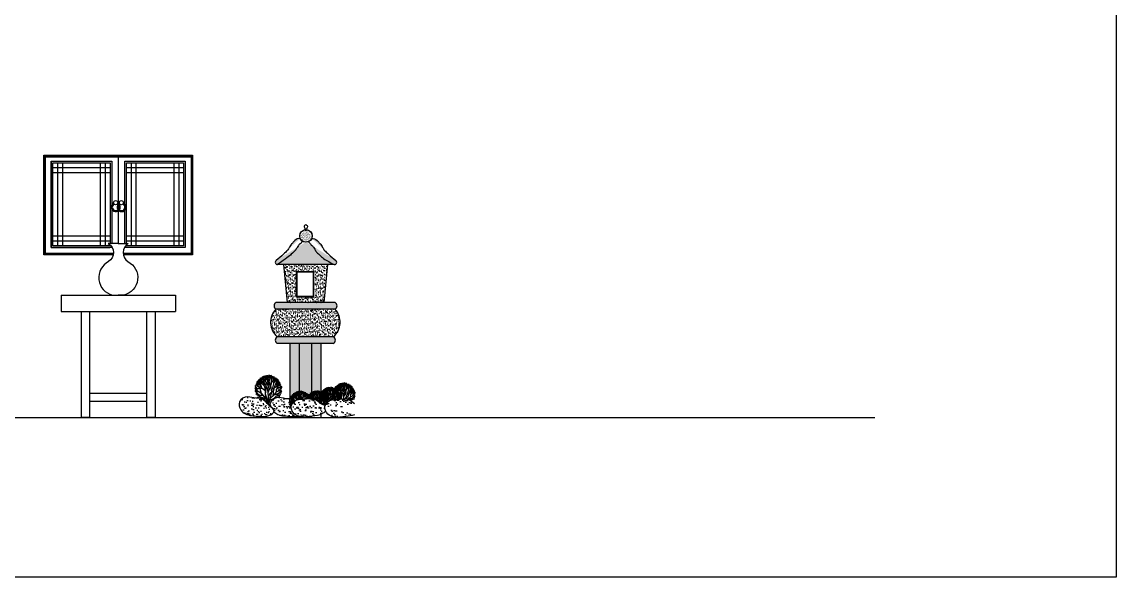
# Model space of a CAD drawing. Header units: inches. Extents: x -1249499 to 290957, y -589671 to 1013543.
# Drawn here: x -924129 to -917435, y 299738 to 303137 of the extents above; entities that cross this region are included whole.
import ezdxf

# ---------------------------------------------------------------- set-up
doc = ezdxf.new("R2010")
doc.units = ezdxf.units.IN
doc.header["$MEASUREMENT"] = 0
doc.layers.add('WIN', color=4, linetype='Continuous')
pattern_1 = [(97.5, (-492936.35, 693346.733), (28.1402637, 26.3585425), [0, -30.4, 0, -34, 0, -32.5]), (127.5, (-492936.35, 693346.733), (14.88275, 64.9395946), [0, -16.4, 0, -27.4, 0, -10.5]), (167.5, (-492918.955, 693329.338), (-43.9605855, 44.1206477), [0, -10, 0, -36, 0, -47]), (177.5, (-492918.955, 693329.34), (-30.1008433, 54.925257), [0, -5, 0, -23.6, 0, -27])]

msp = doc.modelspace()

# ---------------------------------------------------------------- hatches: boundary and pattern name
at = {"layer": 'WIN'}
h = msp.add_hatch(dxfattribs=at)
h.set_pattern_fill('AR-SAND,_O', scale=5)
h.set_pattern_definition([(37.5, (-1351727.214, 684739.124), (-0.31496679, 9.63411885), [0, -7.6, 0, -8.5, 0, -8.125]), (7.5, (-1351727.214, 684739.124), (8.84888353, 14.11073033), [0, -4.1, 0, -6.85, 0, -2.625]), (327.5, (-1351733.364, 684739.124), (15.57070931, 0.02829527), [0, -2.5, 0, -9, 0, -11.75]), (317.5, (-1351733.364, 684739.124), (15.03063302, 4.38837782), [0, -1.25, 0, -5.9, 0, -6.75])])
h.paths.add_polyline_path([(-922429.1, 301826.1, 1), (-922352.3, 301826.1, 1)])
h = msp.add_hatch(dxfattribs=at)
h.set_pattern_fill('AR-SAND,_O', scale=5)
h.set_pattern_definition([(37.5, (-1352162.8925, 684780.794), (-0.31496679, 9.63411885), [0, -7.6, 0, -8.5, 0, -8.125]), (7.5, (-1352162.893, 684780.794), (8.84888353, 14.11073033), [0, -4.1, 0, -6.85, 0, -2.625]), (327.5, (-1352169.0425, 684780.794), (15.57070931, 0.02829527), [0, -2.5, 0, -9, 0, -11.75]), (317.5, (-1352169.043, 684780.794), (15.03063302, 4.38837782), [0, -1.25, 0, -5.9, 0, -6.75])])
edge = h.paths.add_edge_path()
edge.add_line((-922564.4, 301650.9), (-922217.6, 301650.9))
edge.add_arc((-922217.6, 301665.3), 14.4, 270, 411.07112)
edge.add_spline(control_points=[(-922355.3, 301811.2), (-922349.3, 301811), (-922330.4, 301810.2), (-922308.8, 301779.7), (-922306.8, 301784.6), (-922288.3, 301754.2), (-922279.3, 301738.1), (-922247.9, 301708.8), (-922223.7, 301688.8), (-922208.5, 301676.5)], knot_values=[0, 0, 0, 0, 12.196465, 38.338808, 66.556281, 89.603399, 110.97576, 135.744223, 176.610541, 176.610541, 176.610541, 176.610541], degree=3, periodic=0)
edge.add_spline(control_points=[(-922426.6, 301811.2), (-922432.6, 301811), (-922451.5, 301810.2), (-922473.2, 301779.7), (-922475.1, 301784.6), (-922493.6, 301754.2), (-922502.6, 301738.1), (-922534, 301708.8), (-922558.2, 301688.8), (-922573.4, 301676.5)], knot_values=[0, 0, 0, 0, 12.196465, 38.338808, 66.556281, 89.603399, 110.97576, 135.744223, 176.610541, 176.610541, 176.610541, 176.610541], degree=3, periodic=0)
edge.add_arc((-922391, 301826.1), 38.4, 202.83738, 337.16262)
edge.add_arc((-922564.4, 301665.3), 14.4, 128.92888, 270)
h = msp.add_hatch(dxfattribs=at)
h.set_pattern_fill('AR-SAND,_O', color=0, scale=10)
h.set_pattern_definition([(37.5, (-1351732.63, 684739.124), (-0.6299336, 19.2682377), [0, -15.2, 0, -17, 0, -16.25]), (7.5, (-1351732.63, 684739.124), (17.697767, 28.2214607), [0, -8.2, 0, -13.7, 0, -5.25]), (327.5, (-1351744.93, 684739.124), (31.1414186, 0.05659054), [0, -5, 0, -18, 0, -23.5]), (317.5, (-1351744.93, 684739.124), (30.061266, 8.7767556), [0, -2.5, 0, -11.8, 0, -13.5])])
h.paths.add_polyline_path([(-922504.8, 301419.2), (-922281, 301419.2), (-922258.7, 301650.9), (-922527, 301650.9)])
h.paths.add_polyline_path([(-922444.1, 301607.4), (-922336.8, 301607.4), (-922336.8, 301454), (-922444.1, 301454)], flags=16)
h.paths.add_polyline_path([(-922441.2, 301604.5), (-922339.7, 301604.5), (-922339.7, 301456.9), (-922441.2, 301456.9)], flags=0)
h = msp.add_hatch(dxfattribs=at)
h.set_pattern_fill('AR-SAND,_O', scale=5)
h.set_pattern_definition([(37.5, (-1351733.435, 684780.794), (-0.31496679, 9.63411885), [0, -7.6, 0, -8.5, 0, -8.125]), (7.5, (-1351733.435, 684780.794), (8.84888353, 14.11073033), [0, -4.1, 0, -6.85, 0, -2.625]), (327.5, (-1351739.585, 684780.794), (15.57070931, 0.02829527), [0, -2.5, 0, -9, 0, -11.75]), (317.5, (-1351739.585, 684780.794), (15.03063302, 4.38837782), [0, -1.25, 0, -5.9, 0, -6.75])])
h.paths.add_polyline_path([(-922214.4, 301378.4, 0.62047), (-922214.4, 301419.2), (-922574.9, 301419.2, 0.62047), (-922574.9, 301378.4)])
h.paths.add_polyline_path([(-922221.5, 301168.6, 0.62047), (-922221.5, 301209.3), (-922564.2, 301209.3, 0.62047), (-922564.2, 301168.6)])
h = msp.add_hatch(dxfattribs=at)
h.set_pattern_fill('AR-SAND', color=0, scale=10, style=0)
h.set_pattern_definition([(37.5, (-1351733.434, 684739.124), (-0.6299336, 19.2682377), [0, -15.2, 0, -17, 0, -16.25]), (7.5, (-1351733.434, 684739.124), (17.697767, 28.2214607), [0, -8.2, 0, -13.7, 0, -5.25]), (327.5, (-1351745.734, 684739.124), (31.1414186, 0.05659054), [0, -5, 0, -18, 0, -23.5]), (317.5, (-1351745.734, 684739.124), (30.061266, 8.7767556), [0, -2.5, 0, -11.8, 0, -13.5])])
h.paths.add_polyline_path([(-922574.9, 301378.4, 0.423809), (-922564.2, 301209.3), (-922221.5, 301209.3, 0.447162), (-922214.4, 301378.4)])
h = msp.add_hatch(dxfattribs=at)
h.set_pattern_fill('AR-SAND,_O', color=0, scale=5)
h.set_pattern_definition([(37.5, (-1351734.238, 684780.794), (-0.31496679, 9.63411885), [0, -7.6, 0, -8.5, 0, -8.125]), (7.5, (-1351734.238, 684780.794), (8.84888353, 14.11073033), [0, -4.1, 0, -6.85, 0, -2.625]), (327.5, (-1351740.388, 684780.794), (15.57070931, 0.02829527), [0, -2.5, 0, -9, 0, -11.75]), (317.5, (-1351740.388, 684780.794), (15.03063302, 4.38837782), [0, -1.25, 0, -5.9, 0, -6.75])])
h.paths.add_polyline_path([(-922431.9, 301168.6), (-922487.6, 301168.6), (-922487.6, 300951.1), (-922431.9, 300987.9)])
h.paths.add_polyline_path([(-922299.7, 301168.6), (-922356.8, 301168.6), (-922356.8, 301037.5), (-922299.7, 301075.3)])
h.paths.add_polyline_path([(-922356.8, 301168.6), (-922431.9, 301168.6), (-922431.9, 300987.9), (-922356.8, 301037.5)])
edge = h.paths.add_edge_path()
edge.add_line((-922431.9, 300987.9), (-922487.6, 300951.1))
edge.add_line((-922487.6, 300951.1), (-922487.6, 300874.1))
edge.add_line((-922487.6, 300874.1), (-922481.9, 300862.4))
edge.add_line((-922481.9, 300862.4), (-922481.9, 300837))
edge.add_line((-922481.9, 300837), (-922477.8, 300823.1))
edge.add_line((-922477.8, 300823.1), (-922471.3, 300842.9))
edge.add_line((-922471.3, 300842.9), (-922461.3, 300863.2))
edge.add_line((-922461.3, 300863.2), (-922452.6, 300877.7))
edge.add_line((-922452.6, 300877.7), (-922452.6, 300863.7))
edge.add_line((-922452.6, 300863.7), (-922444.4, 300868.7))
edge.add_line((-922444.4, 300868.7), (-922444.3, 300862.8))
edge.add_line((-922444.3, 300862.8), (-922438.6, 300868))
edge.add_line((-922438.6, 300868), (-922447.3, 300850.1))
edge.add_line((-922447.3, 300850.1), (-922454.6, 300842.7))
edge.add_line((-922454.6, 300842.7), (-922455.3, 300837.8))
edge.add_line((-922455.3, 300837.8), (-922454.7, 300825.2))
edge.add_spline(control_points=[(-922454.7, 300825.2), (-922454.1, 300825.5), (-922453.5, 300825.8), (-922452.8, 300826)], knot_values=[577.481954, 577.481954, 577.481954, 577.481954, 579.603306, 579.603306, 579.603306, 579.603306], degree=3, periodic=0)
edge.add_line((-922452.8, 300826), (-922451.3, 300829.1))
edge.add_line((-922451.3, 300829.1), (-922440.9, 300836.8))
edge.add_line((-922440.9, 300836.8), (-922439.3, 300841.4))
edge.add_line((-922439.3, 300841.4), (-922439.7, 300852.7))
edge.add_line((-922439.7, 300852.7), (-922431.9, 300857.7))
edge.add_line((-922431.9, 300857.7), (-922431.9, 300987.9))
edge = h.paths.add_edge_path()
edge.add_line((-922356.8, 301037.5), (-922431.9, 300987.9))
edge.add_line((-922431.9, 300987.9), (-922431.9, 300857.7))
edge.add_line((-922431.9, 300857.7), (-922427.8, 300860.4))
edge.add_line((-922427.8, 300860.4), (-922431.9, 300848.9))
edge.add_line((-922431.9, 300848.9), (-922431.9, 300843.8))
edge.add_line((-922431.9, 300843.8), (-922428, 300847.2))
edge.add_line((-922428, 300847.2), (-922419.4, 300846.5))
edge.add_line((-922419.4, 300846.5), (-922416.1, 300851.5))
edge.add_line((-922416.1, 300851.5), (-922416, 300850.8))
edge.add_line((-922416, 300850.8), (-922411.2, 300843))
edge.add_line((-922411.2, 300843), (-922403.1, 300833))
edge.add_line((-922403.1, 300833), (-922406.2, 300829.8))
edge.add_spline(control_points=[(-922406.2, 300829.8), (-922404.1, 300829.4), (-922402, 300828.8), (-922400, 300828.2), (-922399.9, 300828.2), (-922399.8, 300828.1), (-922399.7, 300828.1)], knot_values=[524.645152, 524.645152, 524.645152, 524.645152, 530.986584, 530.986584, 530.986584, 531.30701, 531.30701, 531.30701, 531.30701], degree=3, periodic=0)
edge.add_spline(control_points=[(-922399.7, 300828.1), (-922396.6, 300827.2), (-922393.5, 300826.6), (-922390.3, 300826.4)], knot_values=[514.964732, 514.964732, 514.964732, 514.964732, 524.645152, 524.645152, 524.645152, 524.645152], degree=3, periodic=0)
edge.add_spline(control_points=[(-922390.3, 300826.4), (-922385.9, 300826), (-922381.5, 300826.1), (-922377.1, 300826.3)], knot_values=[501.690646, 501.690646, 501.690646, 501.690646, 514.964732, 514.964732, 514.964732, 514.964732], degree=3, periodic=0)
edge.add_line((-922377.1, 300826.3), (-922379.9, 300835.7))
edge.add_line((-922379.9, 300835.7), (-922379.9, 300838.6))
edge.add_line((-922379.9, 300838.6), (-922389.9, 300851.7))
edge.add_line((-922389.9, 300851.7), (-922393.1, 300867.1))
edge.add_line((-922393.1, 300867.1), (-922384.8, 300861.9))
edge.add_line((-922384.8, 300861.9), (-922379.9, 300852.4))
edge.add_line((-922379.9, 300852.4), (-922379.9, 300835.7))
edge.add_line((-922379.9, 300835.7), (-922377.1, 300826.3))
edge.add_spline(control_points=[(-922377.1, 300826.3), (-922376.2, 300826.3), (-922375.2, 300826.4), (-922374.2, 300826.4)], knot_values=[498.851516, 498.851516, 498.851516, 498.851516, 501.690646, 501.690646, 501.690646, 501.690646], degree=3, periodic=0)
edge.add_line((-922374.2, 300826.4), (-922369.3, 300841.5))
edge.add_line((-922369.3, 300841.5), (-922359.3, 300861.8))
edge.add_line((-922359.3, 300861.8), (-922356.8, 300865.9))
edge.add_line((-922356.8, 300865.9), (-922356.8, 301037.5))
edge = h.paths.add_edge_path()
edge.add_line((-922299.7, 301075.3), (-922356.8, 301037.5))
edge.add_line((-922356.8, 301037.5), (-922356.8, 300865.9))
edge.add_line((-922356.8, 300865.9), (-922350.6, 300876.4))
edge.add_line((-922350.6, 300876.4), (-922350.6, 300862.4))
edge.add_line((-922350.6, 300862.4), (-922342.4, 300867.4))
edge.add_line((-922342.4, 300867.4), (-922342.2, 300861.5))
edge.add_line((-922342.2, 300861.5), (-922336.5, 300866.6))
edge.add_line((-922336.5, 300866.6), (-922345.2, 300848.8))
edge.add_line((-922345.2, 300848.8), (-922352.5, 300841.3))
edge.add_line((-922352.5, 300841.3), (-922353.2, 300836.4))
edge.add_line((-922353.2, 300836.4), (-922352.8, 300825.9))
edge.add_spline(control_points=[(-922352.8, 300825.9), (-922352.2, 300825.8), (-922351.5, 300825.7), (-922350.7, 300825.5), (-922350.4, 300825.5)], knot_values=[475.314667, 475.314667, 475.314667, 475.314667, 476.848034, 477.672556, 477.672556, 477.672556, 477.672556], degree=3, periodic=0)
edge.add_line((-922350.4, 300825.5), (-922349.2, 300827.7))
edge.add_line((-922349.2, 300827.7), (-922332.6, 300840.1))
edge.add_line((-922332.6, 300840.1), (-922326, 300845.9))
edge.add_line((-922326, 300845.9), (-922317.3, 300845.1))
edge.add_line((-922317.3, 300845.1), (-922314.1, 300850.2))
edge.add_line((-922314.1, 300850.2), (-922313.3, 300844.4))
edge.add_line((-922313.3, 300844.4), (-922317.8, 300839.6))
edge.add_line((-922317.8, 300839.6), (-922315.9, 300839.6))
edge.add_line((-922315.9, 300839.6), (-922313, 300840.7))
edge.add_line((-922313, 300840.7), (-922313.4, 300839.7))
edge.add_line((-922313.4, 300839.7), (-922317.8, 300839.6))
edge.add_line((-922317.8, 300839.6), (-922323.3, 300833.5))
edge.add_line((-922323.3, 300833.5), (-922326.7, 300821.8))
edge.add_spline(control_points=[(-922326.7, 300821.8), (-922326, 300822.2), (-922325.3, 300822.6), (-922324.6, 300822.9)], knot_values=[567.800454, 567.800454, 567.800454, 567.800454, 570.169822, 570.169822, 570.169822, 570.169822], degree=3, periodic=0)
edge.add_spline(control_points=[(-922324.6, 300822.9), (-922319.3, 300825.6), (-922313.5, 300827.7), (-922307.6, 300829.2)], knot_values=[550.264196, 550.264196, 550.264196, 550.264196, 567.800454, 567.800454, 567.800454, 567.800454], degree=3, periodic=0)
edge.add_spline(control_points=[(-922307.6, 300829.2), (-922305.8, 300829.7), (-922304, 300830.1), (-922302.2, 300830.4)], knot_values=[544.954442, 544.954442, 544.954442, 544.954442, 550.264196, 550.264196, 550.264196, 550.264196], degree=3, periodic=0)
edge.add_spline(control_points=[(-922302.2, 300830.4), (-922301.4, 300830.6), (-922300.5, 300830.7), (-922299.7, 300830.8)], knot_values=[542.498652, 542.498652, 542.498652, 542.498652, 544.954442, 544.954442, 544.954442, 544.954442], degree=3, periodic=0)
edge.add_line((-922299.7, 300830.8), (-922299.7, 301075.3))
h = msp.add_hatch(dxfattribs=at)
h.set_pattern_fill('AR-SAND,_O', scale=20, angle=45)
h.set_pattern_definition(pattern_1)
edge = h.paths.add_edge_path()
edge.add_spline(control_points=[(-922698.4, 300833.8), (-922679.5, 300835.4), (-922640.1, 300823.7), (-922618.3, 300784.8), (-922570.7, 300755.6), (-922628.7, 300713.3), (-922675.6, 300723.8), (-922735.8, 300724.7), (-922792.8, 300746.9), (-922809.8, 300819.1), (-922748.2, 300852.5), (-922714.6, 300832.4), (-922698.4, 300833.8)], knot_values=[0, 0, 0, 0, 56.893464, 105.702236, 140.898496, 185.17107, 252.675643, 291.339364, 366.027434, 416.403299, 476.13919, 524.965579, 524.965579, 524.965579, 524.965579], degree=3, periodic=0)
edge = h.paths.add_edge_path()
edge.add_spline(control_points=[(-922607.7, 300780.4), (-922610.1, 300790.2), (-922609.8, 300821.5), (-922556.7, 300850.2), (-922523.1, 300830.1), (-922506.8, 300831.5), (-922489.5, 300833), (-922470.3, 300827.8), (-922456, 300818.2)], knot_values=[387.955494, 387.955494, 387.955494, 387.955494, 416.403299, 476.13919, 524.965579, 524.965579, 524.965579, 577.096021, 577.096021, 577.096021, 577.096021], degree=3, periodic=0)
edge.add_spline(control_points=[(-922433.4, 300721.6), (-922455, 300715), (-922486.2, 300721.6), (-922539.4, 300722.4), (-922573.4, 300734), (-922588.4, 300747.8)], knot_values=[191.494434, 191.494434, 191.494434, 191.494434, 252.675643, 291.339364, 351.132536, 351.132536, 351.132536, 351.132536], degree=3, periodic=0)
h = msp.add_hatch(dxfattribs=at)
h.set_pattern_fill('AR-SAND,_O', scale=20, angle=45)
h.set_pattern_definition(pattern_1)
edge = h.paths.add_edge_path()
edge.add_spline(control_points=[(-922270.5, 300755.4), (-922275.2, 300749.9), (-922302.9, 300725.7), (-922342.8, 300725.8), (-922401.8, 300713.7), (-922462.2, 300723), (-922494.4, 300789.9), (-922441.4, 300835.7), (-922404.3, 300823.4), (-922388.7, 300828.2), (-922370.6, 300833.9), (-922329.7, 300830.9), (-922303.7, 300801.9), (-922279.2, 300791.1), (-922273.8, 300788.1)], knot_values=[166.596323, 166.596323, 166.596323, 166.596323, 185.17107, 252.675643, 291.339364, 366.027434, 416.403299, 476.13919, 524.965579, 524.965579, 524.965579, 581.859044, 630.667815, 648.15931, 648.15931, 648.15931, 648.15931], degree=3, periodic=0)
edge.add_spline(control_points=[(-922094.7, 300731.3), (-922111.8, 300723.9), (-922141.3, 300723.1), (-922195.8, 300711.9), (-922256.2, 300721.2), (-922288.4, 300788.1), (-922235.4, 300834), (-922198.3, 300821.6), (-922182.7, 300826.5), (-922164.6, 300832.1), (-922127.6, 300829.5), (-922105.8, 300808.8), (-922094.7, 300801.2)], knot_values=[199.223508, 199.223508, 199.223508, 199.223508, 252.675643, 291.339364, 366.027434, 416.403299, 476.13919, 524.965579, 524.965579, 524.965579, 581.859044, 620.584217, 620.584217, 620.584217, 620.584217], degree=3, periodic=0)

# ---------------------------------------------------------------- linework, layer by layer
at = {"color": 8}
for points in [[(-922692.1, 300894), (-922701.7, 300910.6)], [(-922624.1, 300797.1), (-922624.1, 300798.2), (-922624.9, 300808.6), (-922633.7, 300826.9), (-922660.9, 300856.6), (-922672.8, 300897.5), (-922689.7, 300910.6), (-922699.3, 300913.2)], [(-922683.2, 300905.4), (-922696.1, 300918.4)], [(-922648.1, 300911.5), (-922668.1, 300928), (-922693.7, 300928.9)], [(-922681.6, 300904.5), (-922693.7, 300924.5)], [(-922641.7, 300879.2), (-922659.3, 300893.1), (-922670.4, 300912.4), (-922683.2, 300915), (-922689.7, 300925.4), (-922692.1, 300928)], [(-922677.6, 300928), (-922691.3, 300933.2)], [(-922676, 300915), (-922685.6, 300938.5)], [(-922624.1, 300885.3), (-922638.5, 300914.1), (-922658.5, 300928.9), (-922666.5, 300935.8), (-922676.8, 300935), (-922682.4, 300943.7)], [(-922664.1, 300901.9), (-922669.6, 300921.1), (-922681.6, 300934.1), (-922680, 300946.3)], [(-922672, 300927.1), (-922676.8, 300948)], [(-922662.5, 300932.4), (-922675.2, 300951.5)], [(-922648.9, 300940.2), (-922670.4, 300954.1)], [(-922660.1, 300933.2), (-922668.9, 300957.6)], [(-922656.9, 300946.3), (-922663.3, 300959.3)], [(-922633.7, 300831.3), (-922639.3, 300860.1), (-922640.9, 300894), (-922652.9, 300928.9), (-922652.1, 300953.2), (-922658.5, 300962.8)], [(-922620.1, 300901.9), (-922628.9, 300924.5), (-922643.3, 300939.3), (-922656.1, 300965.4)], [(-922637.7, 300946.3), (-922656.1, 300962.8)], [(-922622.5, 300940.2), (-922632.9, 300953.2), (-922652.9, 300965.4)], [(-922644.1, 300920.2), (-922647.3, 300941.1), (-922646.5, 300970.7)], [(-922636.9, 300958.5), (-922644.1, 300969.9)], [(-922627.3, 300820.8), (-922638.5, 300858.3), (-922635.3, 300887.9), (-922633.7, 300924.5), (-922636.9, 300946.3), (-922636.9, 300972.5)], [(-922637.7, 300951.5), (-922630.5, 300973.3)], [(-922600.9, 300869.6), (-922604.1, 300899.2), (-922614.5, 300930.6), (-922626.5, 300955), (-922636.9, 300972.5)], [(-922624.9, 300949.8), (-922626.5, 300973.3)], [(-922620.1, 300842.7), (-922624.1, 300886.2), (-922615.3, 300913.2), (-922624.1, 300935.8), (-922615.3, 300955), (-922621.7, 300967.2), (-922619.3, 300974.2)], [(-922623.3, 300867.9), (-922611.3, 300891.4), (-922601.7, 300923.7), (-922601.7, 300954.1), (-922594.5, 300969)], [(-922620.1, 300792.5), (-922620.1, 300799.1), (-922621.7, 300812.1), (-922620.1, 300842.7), (-922607.3, 300866.2), (-922589.7, 300875.7), (-922583.4, 300898.3), (-922557.7, 300908), (-922541.8, 300917.6)], [(-922616.9, 300934.1), (-922612.1, 300951.5), (-922604.9, 300967.2), (-922602.5, 300972.5)], [(-922609.7, 300956.7), (-922616.1, 300975.1)], [(-922603.3, 300953.2), (-922612.1, 300972.5)], [(-922600.1, 300959.3), (-922603.3, 300973.3)], [(-922601.7, 300943.7), (-922589.7, 300967.2)], [(-922601.7, 300927.1), (-922589.7, 300942.8), (-922585, 300965.4)], [(-922596.1, 300955), (-922583.4, 300962.8)], [(-922592.1, 300847), (-922589, 300867.9), (-922592.9, 300897.5), (-922587.4, 300920.2), (-922586.6, 300946.3), (-922578.6, 300961.1)], [(-922586.6, 300928.9), (-922575.4, 300946.3), (-922571.3, 300955)], [(-922584.2, 300950.6), (-922571.3, 300958.5)], [(-922583.4, 300898.3), (-922572.1, 300932.4), (-922571.3, 300947.2), (-922564.1, 300951.5)], [(-922581, 300936.7), (-922560.9, 300949.8)], [(-922576.2, 300917.6), (-922564.1, 300932.4), (-922557.7, 300942.8)], [(-922571.3, 300932.4), (-922560.1, 300948)], [(-922571.3, 300903.7), (-922560.9, 300926.3), (-922556.1, 300939.3)], [(-922567.3, 300893.1), (-922560.1, 300918.4), (-922551.4, 300927.1), (-922549, 300928.9)], [(-922566.5, 300927.1), (-922551.4, 300934.1)], [(-922555.3, 300908.9), (-922548.2, 300925.4)], [(-922182.2, 300899.1), (-922200.2, 300910.7)], [(-922191.6, 300893.3), (-922198.9, 300913.6)], [(-922188.9, 300904.2), (-922194.2, 300915.1)], [(-922173.5, 300828.7), (-922174.3, 300832.4), (-922175.6, 300860.6), (-922185.6, 300889.7), (-922184.9, 300910), (-922190.2, 300918)], [(-922158.2, 300867.2), (-922165.5, 300886.1), (-922177.6, 300898.4), (-922188.2, 300920.2)], [(-922172.9, 300904.2), (-922188.2, 300918)], [(-922160.2, 300899.1), (-922168.9, 300910), (-922185.6, 300920.2)], [(-922178.2, 300882.5), (-922180.9, 300899.9), (-922180.2, 300924.6)], [(-922172.3, 300914.4), (-922178.2, 300923.9)], [(-922173, 300828.8), (-922173.6, 300830.9), (-922170.9, 300855.6), (-922169.6, 300886.1), (-922172.3, 300904.2), (-922172.3, 300926)], [(-922172.9, 300908.6), (-922166.9, 300926.8)], [(-922142.3, 300840.3), (-922144.9, 300865), (-922153.6, 300891.2), (-922163.5, 300911.5), (-922172.3, 300926)], [(-922162.2, 300907.1), (-922163.5, 300926.8)], [(-922159.3, 300829.8), (-922161.6, 300854.1), (-922154.2, 300876.7), (-922161.6, 300895.5), (-922154.2, 300911.5), (-922159.6, 300921.6), (-922157.6, 300927.5)], [(-922160.9, 300838.9), (-922150.9, 300858.5), (-922142.9, 300885.4), (-922142.9, 300910.7), (-922136.9, 300923.1)], [(-922155.6, 300894.1), (-922151.6, 300908.6), (-922145.6, 300921.6), (-922143.6, 300926)], [(-922149.6, 300912.9), (-922154.9, 300928.2)], [(-922144.3, 300910), (-922151.6, 300926)], [(-922141.6, 300915.1), (-922144.3, 300926.8)], [(-922142.9, 300902), (-922133, 300921.6)], [(-922142.9, 300888.3), (-922133, 300901.3), (-922129, 300920.2)], [(-922138.3, 300911.5), (-922127.6, 300918)], [(-922134.9, 300821.5), (-922132.3, 300838.9), (-922135.6, 300863.5), (-922131, 300882.5), (-922130.3, 300904.2), (-922123.6, 300916.5)], [(-922130.3, 300889.7), (-922121, 300904.2), (-922117.6, 300911.5)], [(-922128.3, 300907.8), (-922117.6, 300914.4)], [(-922688.1, 300874.9), (-922702.5, 300896.6)], [(-922682.4, 300871.4), (-922702.5, 300886.2)], [(-922672.8, 300848.8), (-922692.1, 300865.3), (-922702.5, 300880.1)], [(-922683.2, 300889.6), (-922701.7, 300900.2)], [(-922659.3, 300892.3), (-922680.8, 300891.4), (-922689.7, 300887), (-922701.7, 300891.4)], [(-922660.9, 300858.3), (-922674.4, 300869.6), (-922690.5, 300871.4), (-922699.3, 300868.8)], [(-922648.9, 300834), (-922673.6, 300841.8), (-922696.9, 300859.2)], [(-922651.3, 300848.8), (-922670.4, 300848.8), (-922681.6, 300852.2), (-922691.3, 300852.2)], [(-922624.1, 300816.5), (-922632.9, 300830.4), (-922649.7, 300845.3), (-922658.5, 300859.2)], [(-922619.3, 300801.7), (-922610.5, 300830.4), (-922585, 300854), (-922562.5, 300860.9), (-922538.6, 300876.6)], [(-922619.3, 300843.5), (-922619.3, 300801.7)], [(-922608.1, 300835.7), (-922600.1, 300873.1)], [(-922585.8, 300833.1), (-922572.9, 300845.3), (-922558.5, 300850.5), (-922544.2, 300857.5)], [(-922584.2, 300854.8), (-922570.5, 300871.4), (-922572.1, 300888.8), (-922558.5, 300899.2), (-922537, 300900.2)], [(-922574.6, 300856.6), (-922561.7, 300856.6), (-922545, 300854)], [(-922571.3, 300871.4), (-922558.5, 300878.3), (-922552.2, 300888.8), (-922539.4, 300894)], [(-922565.7, 300847), (-922551.4, 300847.9)], [(-922556.1, 300878.3), (-922539.4, 300883.6)], [(-922554.5, 300878.3), (-922540.2, 300874.9)], [(-922554.5, 300864.4), (-922541, 300866.2)], [(-922551.4, 300900.2), (-922541.8, 300909.7)], [(-922550.6, 300887), (-922539.4, 300908.9)], [(-922472.1, 300839.3), (-922483.4, 300843.7)], [(-922470.7, 300828.5), (-922478.7, 300848)], [(-922438.3, 300825.5), (-922439.5, 300827.7), (-922456.1, 300840.1), (-922462.7, 300845.9), (-922471.4, 300845.1), (-922476, 300852.4)], [(-922460.7, 300817.6), (-922465.4, 300833.5), (-922475.4, 300844.4), (-922474, 300854.6)], [(-922467.4, 300838.6), (-922471.4, 300856)], [(-922459.4, 300843), (-922470.1, 300858.9)], [(-922448.1, 300849.5), (-922466.1, 300861.1)], [(-922457.4, 300843.7), (-922464.7, 300864)], [(-922454.8, 300854.6), (-922460.1, 300865.4)], [(-922445.7, 300823.3), (-922451.4, 300840.1), (-922450.8, 300860.4), (-922456.1, 300868.3)], [(-922427.6, 300826.7), (-922431.4, 300836.4), (-922443.4, 300848.8), (-922454.1, 300870.5)], [(-922438.8, 300854.6), (-922454.1, 300868.3)], [(-922426.1, 300849.5), (-922434.8, 300860.4), (-922451.4, 300870.5)], [(-922444.1, 300832.8), (-922446.8, 300850.2), (-922446.1, 300874.9)], [(-922438.1, 300864.7), (-922444.1, 300874.2)], [(-922438.8, 300858.9), (-922432.7, 300877.1)], [(-922414.4, 300826.4), (-922419.4, 300841.5), (-922429.4, 300861.8), (-922438.1, 300876.4)], [(-922435.9, 300825.9), (-922435.5, 300836.4), (-922438.1, 300854.6), (-922438.1, 300876.4)], [(-922428.1, 300857.5), (-922429.4, 300877.1)], [(-922420.2, 300826.7), (-922420.1, 300827), (-922427.4, 300845.9), (-922420.1, 300861.8), (-922425.4, 300872), (-922423.4, 300877.8)], [(-922421.4, 300844.4), (-922417.4, 300858.9), (-922411.5, 300872), (-922409.5, 300876.4)], [(-922415.4, 300863.3), (-922420.8, 300878.6)], [(-922410.1, 300860.4), (-922417.4, 300876.4)], [(-922411.6, 300826.3), (-922408.8, 300835.7), (-922408.8, 300861.1), (-922402.8, 300873.5)], [(-922407.5, 300865.4), (-922410.1, 300877.1)], [(-922408.8, 300852.4), (-922398.8, 300872)], [(-922408.8, 300838.6), (-922398.8, 300851.7), (-922394.8, 300870.5)], [(-922404.1, 300861.8), (-922393.5, 300868.3)], [(-922398.4, 300826.4), (-922396.8, 300832.8), (-922396.2, 300854.6), (-922389.5, 300866.9)], [(-922396.2, 300840.1), (-922386.8, 300854.6), (-922383.4, 300861.8)], [(-922394.2, 300858.2), (-922383.4, 300864.7)], [(-922391.5, 300846.6), (-922374.8, 300857.5)], [(-922389, 300828.1), (-922384.1, 300843), (-922383.4, 300855.3), (-922377.5, 300858.9)], [(-922387.5, 300830.6), (-922377.5, 300843), (-922372.1, 300851.7)], [(-922383.4, 300843), (-922374.1, 300856)], [(-922370, 300840.7), (-922381.4, 300845)], [(-922379.5, 300838.6), (-922366.8, 300844.4)], [(-922378.1, 300830.6), (-922374.8, 300837.9), (-922370.8, 300848.8)], [(-922368.7, 300829.8), (-922376.7, 300849.4)], [(-922335.9, 300826), (-922337.4, 300829.1), (-922354, 300841.4), (-922360.7, 300847.2), (-922369.3, 300846.5), (-922374, 300853.7)], [(-922362.4, 300831.5), (-922363.3, 300834.9), (-922373.3, 300845.8), (-922372, 300855.9)], [(-922365.3, 300840), (-922369.3, 300857.4)], [(-922357.4, 300844.3), (-922368, 300860.3)], [(-922346.1, 300850.8), (-922364, 300862.4)], [(-922355.4, 300845), (-922362.7, 300865.3)], [(-922352.7, 300855.9), (-922358, 300866.8)], [(-922345.1, 300829), (-922349.4, 300841.4), (-922348.7, 300861.7), (-922354, 300869.7)], [(-922322, 300818.9), (-922329.4, 300837.8), (-922341.4, 300850.1), (-922352, 300871.9)], [(-922336.7, 300855.9), (-922352, 300869.7)], [(-922324, 300850.8), (-922332.8, 300861.7), (-922349.4, 300871.9)], [(-922342.1, 300834.1), (-922344.7, 300851.6), (-922344.1, 300876.3)], [(-922336.1, 300866.1), (-922342.1, 300875.5)], [(-922336.7, 300860.3), (-922330.7, 300878.5)], [(-922307.8, 300808.1), (-922308.7, 300816.7), (-922317.4, 300842.9), (-922327.4, 300863.2), (-922336.1, 300877.7)], [(-922334, 300825.2), (-922333.4, 300837.8), (-922336.1, 300855.9), (-922336.1, 300877.7)], [(-922326, 300858.8), (-922327.4, 300878.5)], [(-922321.4, 300818.1), (-922318.1, 300828.3), (-922325.4, 300847.2), (-922318.1, 300863.2), (-922323.4, 300873.3), (-922321.4, 300879.2)], [(-922319.4, 300845.8), (-922315.4, 300860.3), (-922309.4, 300873.3), (-922307.4, 300877.7)], [(-922313.4, 300864.6), (-922318.7, 300879.9)], [(-922308.1, 300861.7), (-922315.4, 300877.7)], [(-922314, 300812.7), (-922306.7, 300837), (-922306.7, 300862.4), (-922300.8, 300874.8)], [(-922301, 300834.2), (-922309, 300848)], [(-922305.4, 300866.8), (-922308.1, 300878.5)], [(-922269.6, 300797.1), (-922275, 300803), (-922285, 300837.1), (-922299, 300848), (-922307, 300850.2)], [(-922306.7, 300853.7), (-922296.8, 300873.3)], [(-922306.7, 300840), (-922296.8, 300853), (-922292.8, 300871.9)], [(-922293.6, 300843.7), (-922304.4, 300854.6)], [(-922264.4, 300848.8), (-922281, 300862.5), (-922302.4, 300863.3)], [(-922292.3, 300843), (-922302.4, 300859.6)], [(-922302.1, 300863.2), (-922291.4, 300869.7)], [(-922259.1, 300821.9), (-922273.7, 300833.5), (-922283, 300849.5), (-922293.6, 300851.7), (-922299, 300860.4), (-922301, 300862.5)], [(-922289, 300862.5), (-922300.4, 300866.9)], [(-922297.5, 300800.8), (-922299.4, 300815.2), (-922294.8, 300834.1), (-922294.1, 300855.9), (-922287.5, 300868.2)], [(-922287.7, 300851.7), (-922295.6, 300871.2)], [(-922294.1, 300841.4), (-922284.8, 300855.9), (-922281.4, 300863.2)], [(-922244.4, 300826.9), (-922256.4, 300850.9), (-922273, 300863.3), (-922279.7, 300869.1), (-922288.3, 300868.3), (-922293, 300875.6)], [(-922277.7, 300840.8), (-922282.3, 300856.7), (-922292.3, 300867.6), (-922291, 300877.8)], [(-922292.1, 300859.5), (-922281.4, 300866.1)], [(-922291.4, 300816), (-922282.1, 300844.3), (-922281.4, 300856.6), (-922275.4, 300860.3)], [(-922289.4, 300847.9), (-922272.8, 300858.8)], [(-922284.3, 300861.8), (-922288.3, 300879.2)], [(-922276.4, 300866.2), (-922287, 300882.1)], [(-922285.5, 300832), (-922275.4, 300844.3), (-922270.1, 300853)], [(-922265, 300872.7), (-922283, 300884.3)], [(-922274.4, 300866.9), (-922281.7, 300887.2)], [(-922281.4, 300844.3), (-922272.1, 300857.4)], [(-922281.4, 300820.4), (-922272.8, 300839.2), (-922268.8, 300850.1)], [(-922277.4, 300840), (-922264.8, 300845.8)], [(-922271.7, 300877.8), (-922277, 300888.6)], [(-922257.3, 300811.3), (-922258.4, 300834.2), (-922268.4, 300863.3), (-922267.7, 300883.6), (-922273, 300891.5)], [(-922241, 300840.8), (-922248.4, 300859.6), (-922260.4, 300872), (-922271, 300893.7)], [(-922255.7, 300877.8), (-922271, 300891.5)], [(-922243, 300872.7), (-922251.7, 300883.6), (-922268.4, 300893.7)], [(-922261.1, 300856), (-922263.7, 300873.4), (-922263.1, 300898.1)], [(-922255.1, 300887.9), (-922261.1, 300897.4)], [(-922255.7, 300882.1), (-922249.7, 300900.3)], [(-922255.5, 300812.7), (-922253.7, 300829.1), (-922252.4, 300859.6), (-922255.1, 300877.8), (-922255.1, 300899.6)], [(-922226.2, 300824.7), (-922227.7, 300838.5), (-922236.4, 300864.7), (-922246.4, 300885), (-922255.1, 300899.6)], [(-922245, 300880.7), (-922246.4, 300900.3)], [(-922243.6, 300819.9), (-922244.4, 300827.7), (-922237, 300850.2), (-922244.4, 300869.1), (-922237, 300885), (-922242.4, 300895.2), (-922240.4, 300901)], [(-922238.9, 300821.8), (-922233.7, 300832), (-922225.7, 300858.9), (-922225.7, 300884.3), (-922219.7, 300896.7)], [(-922238.4, 300867.6), (-922234.4, 300882.1), (-922228.4, 300895.2), (-922226.4, 300899.6)], [(-922232.4, 300886.5), (-922237.7, 300901.8)], [(-922227.1, 300883.6), (-922234.4, 300899.6)], [(-922224.4, 300888.6), (-922227.1, 300900.3)], [(-922214.9, 300844.7), (-922226.9, 300862.8)], [(-922210.2, 300841.8), (-922226.9, 300854.1)], [(-922202.2, 300822.9), (-922218.2, 300836.7), (-922226.9, 300849)], [(-922218.2, 300860.6), (-922226.2, 300874.5)], [(-922210.8, 300857), (-922226.2, 300865.8)], [(-922190.9, 300859.2), (-922208.8, 300858.5), (-922216.2, 300854.8), (-922226.2, 300858.5)], [(-922225.7, 300875.6), (-922215.8, 300895.2)], [(-922225.7, 300861.8), (-922215.8, 300874.9), (-922211.8, 300893.7)], [(-922188.3, 300825.2), (-922192.2, 300829.5), (-922202.2, 300863.5), (-922216.2, 300874.5), (-922224.2, 300876.7)], [(-922210.8, 300870.1), (-922221.6, 300881)], [(-922221.1, 300885), (-922210.4, 300891.5)], [(-922181.6, 300875.2), (-922198.2, 300889), (-922219.6, 300889.7)], [(-922209.5, 300869.4), (-922219.6, 300886.1)], [(-922216.8, 300825), (-922218.4, 300837.1), (-922213.8, 300856), (-922213.1, 300877.8), (-922206.4, 300890.1)], [(-922176.3, 300848.3), (-922190.9, 300859.9), (-922200.2, 300875.9), (-922210.8, 300878.1), (-922216.2, 300886.8), (-922218.2, 300889)], [(-922206.2, 300889), (-922217.6, 300893.3)], [(-922214.1, 300824.9), (-922210.4, 300837.8), (-922189.1, 300845.9), (-922175.8, 300853.8)], [(-922213.1, 300863.3), (-922203.8, 300877.8), (-922200.4, 300885)], [(-922204.9, 300878.1), (-922212.8, 300897.7)], [(-922211.1, 300881.4), (-922200.4, 300887.9)], [(-922210.4, 300837.8), (-922201.1, 300866.2), (-922200.4, 300878.5), (-922194.4, 300882.1)], [(-922161.6, 300853.4), (-922173.6, 300877.4), (-922190.2, 300889.7), (-922196.9, 300895.5), (-922205.5, 300894.8), (-922210.2, 300902)], [(-922194.9, 300867.2), (-922199.5, 300883.2), (-922209.5, 300894.1), (-922208.2, 300904.2)], [(-922208.4, 300869.8), (-922191.7, 300880.7)], [(-922201.5, 300888.3), (-922205.5, 300905.7)], [(-922204.5, 300853.8), (-922194.4, 300866.2), (-922189.1, 300874.9)], [(-922193.5, 300892.6), (-922204.2, 300908.6)], [(-922200.4, 300866.2), (-922191.1, 300879.2)], [(-922200.4, 300842.2), (-922191.7, 300861.1), (-922187.8, 300872)], [(-922197.1, 300833.5), (-922191.1, 300854.6), (-922183.8, 300861.8), (-922181.8, 300863.3)], [(-922196.4, 300861.8), (-922183.8, 300867.6)], [(-922187.1, 300846.6), (-922181.1, 300860.4)], [(-922183.8, 300839.3), (-922175.8, 300847.3)], [(-922183.1, 300828.4), (-922173.8, 300846.6)], [(-922151.9, 300829.5), (-922147.6, 300837.4), (-922133, 300845.4), (-922127.6, 300864.3), (-922106.3, 300872.3), (-922093, 300880.3)], [(-922144.7, 300828.5), (-922141.6, 300843.2)], [(-922131.5, 300824.9), (-922129, 300827.3), (-922110.3, 300833.1), (-922090.3, 300846.1)], [(-922128.3, 300828), (-922116.9, 300841.8), (-922118.3, 300856.3), (-922106.9, 300865), (-922089, 300865.8)], [(-922127.6, 300864.3), (-922118.3, 300892.6), (-922117.6, 300904.9), (-922111.6, 300908.6)], [(-922125.6, 300896.2), (-922108.9, 300907.1)], [(-922121.6, 300880.3), (-922111.6, 300892.6), (-922106.3, 300901.3)], [(-922117.6, 300892.6), (-922108.3, 300905.7)], [(-922117.6, 300868.7), (-922108.9, 300887.5), (-922104.9, 300898.4)], [(-922117.6, 300841.8), (-922106.9, 300847.6), (-922101.6, 300856.3), (-922091, 300860.6)], [(-922114.3, 300859.9), (-922108.3, 300881), (-922101, 300888.3), (-922099, 300889.7)], [(-922113.6, 300888.3), (-922101, 300894.1)], [(-922104.9, 300847.6), (-922091, 300851.9)], [(-922104.3, 300873), (-922098.3, 300886.8)], [(-922103.6, 300847.6), (-922091.6, 300844.7)], [(-922101, 300865.8), (-922093, 300873.8)], [(-922100.3, 300854.8), (-922091, 300873)], [(-922662.5, 300827.8), (-922687.2, 300840.1)], [(-922638.5, 300829.5), (-922660.9, 300835.7), (-922672.8, 300834.8), (-922679.2, 300833.1)], [(-922649.1, 300821.5), (-922653.7, 300826.9), (-922660.8, 300827.6)], [(-922637.7, 300815.6), (-922648.9, 300834.8)], [(-922629.9, 300803.9), (-922635.3, 300813.9), (-922640.7, 300815.2)], [(-922630.4, 300804.5), (-922632.9, 300813.9)], [(-922620.1, 300792.1), (-922612.1, 300820.8), (-922585.8, 300833.1), (-922582.3, 300833.1)], [(-922480.8, 300795), (-922492.7, 300813.2)], [(-922478.3, 300793.8), (-922492.7, 300804.5)], [(-922481.1, 300784.5), (-922484.1, 300787.1), (-922492.7, 300799.4)], [(-922484.1, 300811), (-922492.1, 300824.8)], [(-922476.7, 300807.4), (-922492.1, 300816.1)], [(-922467.6, 300809.1), (-922474.7, 300808.8), (-922482.1, 300805.2), (-922492.1, 300808.8)], [(-922466.9, 300809.8), (-922468.1, 300813.9), (-922482.1, 300824.8), (-922490.1, 300827)], [(-922479.1, 300791.7), (-922482.8, 300792.1), (-922490.1, 300790)], [(-922481.6, 300777.1), (-922488.1, 300782)], [(-922476.7, 300820.5), (-922487.4, 300831.4)], [(-922447.4, 300825.6), (-922464.1, 300839.3), (-922485.4, 300840.1)], [(-922475.4, 300819.8), (-922485.4, 300836.4)], [(-922459.9, 300815.7), (-922466.1, 300826.3), (-922476.7, 300828.5), (-922482.1, 300837.2), (-922484.1, 300839.3)], [(-922481.6, 300776.2), (-922483.4, 300776.2)], [(-922382.5, 300829.8), (-922385.4, 300832.7)], [(-922345.4, 300826.9), (-922362, 300840.7), (-922383.4, 300841.4)], [(-922379, 300830.5), (-922383.4, 300837.8)], [(-922375.4, 300831), (-922380, 300838.5), (-922382, 300840.7)], [(-922374.2, 300831.1), (-922374.1, 300831.4), (-922366.8, 300838.6), (-922364.8, 300840.1)], [(-922366.6, 300831.6), (-922364.2, 300837.2)], [(-922297.7, 300818.2), (-922309.7, 300836.4)], [(-922293, 300815.3), (-922309.7, 300827.7)], [(-922285, 300796.5), (-922301, 300810.3), (-922309.7, 300822.6)], [(-922293.6, 300830.6), (-922309, 300839.3)], [(-922273.7, 300832.7), (-922291.7, 300832), (-922299, 300828.4), (-922309, 300832)], [(-922275, 300804.5), (-922286.3, 300813.9), (-922299.7, 300815.3), (-922307, 300813.2)], [(-922270, 300796.5), (-922283, 300796.5), (-922292.3, 300799.4), (-922300.4, 300799.4)], [(-922296, 300799.8), (-922291.4, 300816), (-922270.1, 300824), (-922256.8, 300832)], [(-922281.8, 300792.2), (-922280.7, 300793.5), (-922282.1, 300808), (-922270.8, 300816.7), (-922252.8, 300817.5)], [(-922281.4, 300793.5), (-922270.8, 300799.3), (-922265.4, 300808), (-922254.8, 300812.3)], [(-922278.1, 300811.6), (-922272.1, 300832.7), (-922264.8, 300840), (-922262.8, 300841.4)], [(-922268.8, 300798.5), (-922273, 300805.2)], [(-922268.8, 300799.3), (-922268.1, 300799.5)], [(-922268.1, 300824.7), (-922262.1, 300838.5)], [(-922264.8, 300817.5), (-922256.8, 300825.4)], [(-922264.1, 300806.5), (-922254.8, 300824.7)], [(-922192.2, 300830.9), (-922203.5, 300840.3), (-922216.9, 300841.8), (-922224.2, 300839.6)], [(-922213.2, 300824.9), (-922222.2, 300831.6)], [(-922205.4, 300824.5), (-922209.5, 300825.8), (-922217.6, 300825.8)], [(-922200.6, 300824.4), (-922201.1, 300829.8), (-922189.7, 300838.5), (-922171.8, 300839.3)], [(-922186.4, 300825.5), (-922190.2, 300831.6)], [(-922187.2, 300825.4), (-922184.4, 300829.8), (-922173.8, 300834.2)], [(-922120.3, 300829.5), (-922109.6, 300829.5), (-922095.6, 300827.3)], [(-922119.8, 300819.2), (-922118.9, 300820), (-922106.9, 300824.4), (-922095, 300830.2)], [(-922103.6, 300836), (-922092.3, 300837.4)], [(-922479.8, 300765.9), (-922480, 300766)], [(-922276.7, 300773.2), (-922275.5, 300773.2)]]:
    msp.add_lwpolyline(points, dxfattribs=at)
at = {"layer": 'WIN', "color": 6}
for p, q in [((-923989.4, 302314.7), (-923989.4, 301714.7)), ((-923989.4, 302314.7), (-923539.4, 302314.7)), ((-923939.4, 301764.7), (-923939.4, 302274.7)), ((-923939.4, 302274.7), (-923589.4, 302274.7)), ((-923589.4, 302274.7), (-923589.4, 301779.9)), ((-923089.4, 302314.7), (-923539.4, 302314.7)), ((-923089.4, 302314.7), (-923089.4, 301714.7)), ((-923989.4, 301714.7), (-923569.7, 301714.7)), ((-923583.2, 301764.7), (-923939.4, 301764.7)), ((-923089.4, 301714.7), (-923509.1, 301714.7)), ((-922217.6, 301650.9), (-922564.3, 301650.9)), ((-922528.4, 301650.9), (-922506.1, 301419.2)), ((-922260, 301650.9), (-922282.3, 301419.2)), ((-922213, 301419.2), (-922573.5, 301419.2)), ((-922213, 301378.4), (-922573.5, 301378.4)), ((-922223.7, 301209.3), (-922566.4, 301209.3)), ((-922223.7, 301168.6), (-922566.4, 301168.6)), ((-922489, 301168.6), (-922489, 300830.8)), ((-922301.1, 301168.6), (-922301.1, 300803.2)), ((-922489, 300720.3), (-922489, 300714.7)), ((-922301.1, 300732.9), (-922301.1, 300714.7))]:
    msp.add_line(p, q, dxfattribs=at)
at = {"layer": 'WIN', "color": 7}
for p, q in [((-923949.4, 302284.7), (-923949.4, 301754.7)), ((-923129.4, 302284.7), (-923129.4, 301754.7)), ((-923949.4, 301754.7), (-923591.7, 301754.7)), ((-923129.4, 301754.7), (-923487.1, 301754.7))]:
    msp.add_line(p, q, dxfattribs=at)
at = {"layer": 'WIN', "color": 8}
for p, q in [((-923909.4, 301764.7), (-923909.4, 302274.7)), ((-923879.4, 301764.7), (-923879.4, 302274.7)), ((-923649.4, 302274.7), (-923649.4, 301764.7)), ((-923619.4, 302274.7), (-923619.4, 301764.7)), ((-923459.4, 301764.7), (-923459.4, 302274.7)), ((-923429.4, 301764.7), (-923429.4, 302274.7)), ((-923199.4, 302274.7), (-923199.4, 301764.7)), ((-923169.4, 302274.7), (-923169.4, 301764.7)), ((-923939.4, 302244.7), (-923589.4, 302244.7)), ((-923939.4, 302214.7), (-923589.4, 302214.7)), ((-923489.4, 302244.7), (-923139.4, 302244.7)), ((-923489.4, 302214.7), (-923139.4, 302214.7)), ((-923589.4, 301824.7), (-923939.4, 301824.7)), ((-923589.4, 301794.7), (-923939.4, 301794.7)), ((-923139.4, 301824.7), (-923489.4, 301824.7)), ((-923139.4, 301794.7), (-923489.4, 301794.7)), ((-922431.9, 301168.6), (-922431.9, 300826.4)), ((-922356.7, 301168.6), (-922356.7, 300831.1)), ((-922431.9, 300721.2), (-922431.9, 300714.7)), ((-922356.7, 300722.3), (-922356.7, 300714.7))]:
    msp.add_line(p, q, dxfattribs=at)
at = {"layer": 'WIN', "color": 3}
for p, q in [((-923539.4, 302314.7), (-923539.4, 302025.6)), ((-923539.4, 302314.7), (-923539.4, 302025.6)), ((-923539.4, 301980.4), (-923539.4, 301789.9)), ((-923539.4, 301979.6), (-923539.4, 301779.9)), ((-923889.4, 301464.7), (-923889.4, 301364.7)), ((-923889.4, 301464.7), (-923189.4, 301464.7)), ((-923189.4, 301464.7), (-923189.4, 301364.7)), ((-923889.4, 301364.7), (-923189.4, 301364.7)), ((-923714.4, 300864.7), (-923364.4, 300864.7)), ((-923714.4, 300814.7), (-923364.4, 300814.7)), ((-931171.7, 300714.7), (-918910.7, 300714.7))]:
    msp.add_line(p, q, dxfattribs=at)
at = {"layer": 'WIN', "color": 7}
msp.add_lwpolyline([(-932006.9, 306535.3), (-917434.7, 306535.3), (-917434.7, 299737.8), (-932006.9, 299737.8)], close=True, dxfattribs=at)
at = {"layer": 'WIN', "color": 8}
for points in [[(-923570.6, 301709.7), (-923994.4, 301709.7), (-923994.4, 302319.7), (-923084.4, 302319.7), (-923084.4, 301709.7), (-923508.2, 301709.7)], [(-923569.2, 301719.7), (-923984.4, 301719.7), (-923984.4, 302309.7), (-923094.4, 302309.7), (-923094.4, 301719.7), (-923509.6, 301719.7)]]:
    msp.add_lwpolyline(points, dxfattribs=at)
at = {"layer": 'WIN'}
for points in [[(-923576.7, 301754.7), (-923949.4, 301754.7), (-923949.4, 302284.7), (-923579.4, 302284.7), (-923579.4, 302015)], [(-923499.4, 302021.7), (-923499.4, 302284.7), (-923129.4, 302284.7), (-923129.4, 301754.7), (-923502.1, 301754.7)], [(-923579.4, 301990.2), (-923579.4, 301779.9)], [(-923499.4, 301995.7), (-923499.4, 302009.5)], [(-923499.4, 301779.9), (-923499.4, 301983.5)]]:
    msp.add_lwpolyline(points, dxfattribs=at)
at = {"layer": 'WIN', "color": 6}
msp.add_lwpolyline([(-923489.4, 301779.9), (-923489.4, 302274.7), (-923139.4, 302274.7), (-923139.4, 301764.7), (-923495.5, 301764.7)], dxfattribs=at)
at = {"layer": 'WIN', "color": 3}
for points in [[(-923539.4, 301779.9), (-923600.3, 301779.9, -0.548165), (-923598.6, 301668.8, 0.699734), (-923574.5, 301464.7), (-923539.4, 301464.7)], [(-923539.4, 301779.9), (-923478.4, 301779.9, 0.548165), (-923480.2, 301668.8, -0.699734), (-923504.2, 301464.7), (-923539.4, 301464.7)]]:
    msp.add_lwpolyline(points, format="xyb", dxfattribs=at)
for points in [[(-922343, 301607.4), (-922450.3, 301607.4), (-922450.3, 301454), (-922343, 301454)], [(-923764.4, 301364.7), (-923714.4, 301364.7), (-923714.4, 300714.7), (-923764.4, 300714.7)], [(-923364.4, 301364.7), (-923314.4, 301364.7), (-923314.4, 300714.7), (-923364.4, 300714.7)]]:
    msp.add_lwpolyline(points, close=True, dxfattribs=at)
at = {"layer": 'WIN', "color": 8}
msp.add_lwpolyline([(-922345.9, 301604.5), (-922447.4, 301604.5), (-922447.4, 301456.9), (-922345.9, 301456.9)], close=True, dxfattribs=at)
at = {"layer": 'WIN', "color": 3}
for centre in [(-923555.3, 302030.2), (-923520, 302030.2)]:
    msp.add_circle(centre, 12.6, dxfattribs=at)
at = {"layer": 'WIN', "color": 6}
msp.add_circle((-922391, 301826.1), 38.4, dxfattribs=at)
for centre, radius, start, end in [((-923554.7, 302002.6), 27.6, 117.2082, 309.75153), ((-923554.7, 302002.6), 21.1, 116.64339, 308.61655), ((-923519.4, 302002.6), 27.6, 117.2082, 64.5918), ((-923554.7, 302002.6), 21.1, 51.34207, 65.15661), ((-923554.7, 302002.6), 27.6, 50.20708, 64.5918), ((-923519.4, 302002.6), 21.1, 116.64339, 65.15661), ((-923554.7, 302002.6), 21.1, 326.75748, 33.20114), ((-923554.7, 302002.6), 27.6, 323.29968, 36.65894), ((-922564.3, 301665.3), 14.4, 128.92888, 270), ((-922217.6, 301665.3), 14.4, 270, 51.07112), ((-922563.4, 301398.8), 22.7, 116.36324, 243.63676), ((-922223.1, 301398.8), 22.7, 296.36324, 63.63676), ((-922494.3, 301297.1), 113.6, 134.22478, 230.5943), ((-922300.2, 301299.1), 117.9, 310.43735, 42.30793), ((-922556.3, 301189), 22.7, 116.36324, 243.63676), ((-922233.8, 301189), 22.7, 296.36324, 63.63676)]:
    msp.add_arc(centre, radius, start, end, dxfattribs=at)
for points in [[(-922391.9, 301896.4), (-922401.9, 301881.9), (-922396.4, 301868.2), (-922401, 301863.6)], [(-922391.9, 301896.4), (-922382, 301881.9), (-922387.5, 301868.2), (-922382.9, 301863.6)]]:
    msp.add_spline(points, degree=3, dxfattribs=at)
for points in [[(-922426.6, 301811.2), (-922432.6, 301811), (-922451.5, 301810.2), (-922473.2, 301779.7), (-922475.1, 301784.6), (-922493.6, 301754.2), (-922502.6, 301738.1), (-922534, 301708.8), (-922558.2, 301688.8), (-922573.4, 301676.5)], [(-922355.3, 301811.2), (-922349.3, 301811), (-922330.4, 301810.2), (-922308.7, 301779.7), (-922306.8, 301784.6), (-922288.3, 301754.2), (-922279.3, 301738.1), (-922247.9, 301708.8), (-922223.7, 301688.8), (-922208.5, 301676.5)]]:
    msp.add_open_spline(points, degree=3, knots=[0, 0, 0, 0, 12.196465, 38.338808, 66.556281, 89.603399, 110.97576, 135.744223, 176.610541, 176.610541, 176.610541, 176.610541], dxfattribs=at)
at = {"layer": 'WIN', "color": 8}
for points, knots in [([(-922413.4, 301794.9), (-922416.6, 301790.5), (-922426, 301772.4), (-922427.5, 301784.6), (-922446, 301754.2), (-922455, 301738.1), (-922486.4, 301708.8), (-922510.7, 301688.8), (-922564.3, 301650.9)], [27.513677, 27.513677, 27.513677, 27.513677, 38.338808, 66.556281, 89.603399, 110.97576, 135.744223, 176.610541, 176.610541, 176.610541, 176.610541]), ([(-922375.2, 301791.1), (-922369.2, 301785.4), (-922356.9, 301764.6), (-922355.2, 301773.9), (-922336.7, 301743.5), (-922327.7, 301727.5), (-922296.3, 301698.1), (-922272.1, 301678.1), (-922217.6, 301650.9)], [21.485147, 21.485147, 21.485147, 21.485147, 38.338808, 66.556281, 89.603399, 110.97576, 135.744223, 176.610541, 176.610541, 176.610541, 176.610541])]:
    msp.add_open_spline(points, degree=3, knots=knots, dxfattribs=at)
at = {"layer": 'WIN', "color": 3, "start_tangent": (0.996403, 0.084742), "end_tangent": (0.996403, 0.084742)}
msp.add_spline([(-922698.4, 300833.8), (-922643.8, 300817.7), (-922610.1, 300782.4), (-922586, 300756.8), (-922618.1, 300726.3), (-922685.5, 300723.1), (-922724, 300726.3), (-922789.9, 300761.6), (-922797.9, 300811.3), (-922746.5, 300841.8), (-922698.4, 300833.8)], degree=3, dxfattribs=at)
at = {"layer": 'WIN', "color": 3}
for points, knots in [([(-922607.7, 300780.4), (-922610.1, 300790.2), (-922609.8, 300821.5), (-922556.7, 300850.2), (-922523.1, 300830.1), (-922506.8, 300831.5), (-922489.5, 300833), (-922470.3, 300827.8), (-922456, 300818.2)], [387.955494, 387.955494, 387.955494, 387.955494, 416.403299, 476.13919, 524.965579, 524.965579, 524.965579, 577.096021, 577.096021, 577.096021, 577.096021]), ([(-922270.5, 300755.4), (-922275.2, 300749.9), (-922302.9, 300725.7), (-922342.8, 300725.8), (-922401.8, 300713.7), (-922462.2, 300723), (-922494.4, 300789.9), (-922441.4, 300835.7), (-922404.3, 300823.4), (-922388.7, 300828.2), (-922370.6, 300833.9), (-922329.7, 300830.9), (-922303.7, 300801.9), (-922279.2, 300791.1), (-922273.8, 300788.1)], [166.596323, 166.596323, 166.596323, 166.596323, 185.17107, 252.675643, 291.339364, 366.027434, 416.403299, 476.13919, 524.965579, 524.965579, 524.965579, 581.859044, 630.667815, 648.15931, 648.15931, 648.15931, 648.15931]), ([(-922094.7, 300731.3), (-922111.8, 300723.9), (-922141.3, 300723.1), (-922195.8, 300711.9), (-922256.2, 300721.2), (-922288.4, 300788.1), (-922235.4, 300834), (-922198.3, 300821.6), (-922182.7, 300826.5), (-922164.6, 300832.1), (-922127.6, 300829.5), (-922105.8, 300808.8), (-922094.7, 300801.2)], [199.223508, 199.223508, 199.223508, 199.223508, 252.675643, 291.339364, 366.027434, 416.403299, 476.13919, 524.965579, 524.965579, 524.965579, 581.859044, 620.584217, 620.584217, 620.584217, 620.584217]), ([(-922433.4, 300721.6), (-922455, 300715), (-922486.2, 300721.6), (-922539.4, 300722.4), (-922573.4, 300734), (-922588.4, 300747.8)], [191.494434, 191.494434, 191.494434, 191.494434, 252.675643, 291.339364, 351.132536, 351.132536, 351.132536, 351.132536])]:
    msp.add_open_spline(points, degree=3, knots=knots, dxfattribs=at)

doc.saveas('drawing.dxf')
